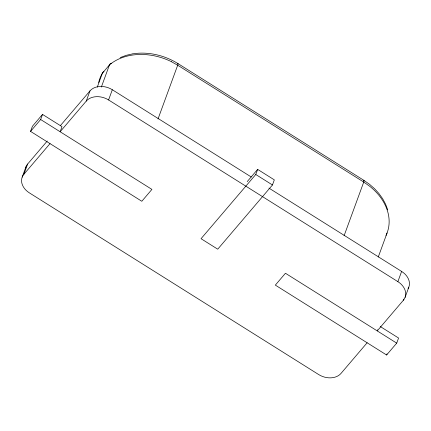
<?xml version="1.0" encoding="UTF-8"?>
<svg xmlns="http://www.w3.org/2000/svg" width="431" height="431" viewBox="0 0 431 431"><rect width="100%" height="100%" fill="white"/><g stroke="black" fill="none" stroke-linecap="round" stroke-linejoin="round"><path stroke-width="0.65" d="M42.524 114.414L40.654 119.522L151.922 189.403L141.815 201.266L30.547 131.385L32.417 126.278L42.524 114.414L61.999 126.644L60.13 131.751L86.248 101.107L89.987 90.893A16.685 12.65 20.1 0 1 112.319 89.74L251.273 177.006M22.191 177.114L25.93 166.894M367.131 342.769L341.013 373.413A16.685 12.65 20.1 0 1 318.681 374.561L29.383 192.878A16.685 12.65 20.1 0 1 23.899 174.259L27.638 164.039L47.259 141.018M97.277 87.143L102.362 73.238L109.458 64.919A6.691 4.062 47.4 0 1 111.446 63.233M101.36 87.04L109.458 64.919M86.248 101.107A16.685 12.65 20.1 0 1 108.58 99.96L112.319 89.74M158.032 118.94L177.696 65.216A6.675 1.04 -59.3 0 0 177.631 63.567M255.772 174.49L257.641 169.383L274.331 179.867L272.462 184.974L217.736 249.183L201.045 238.699L255.772 174.49L272.462 184.974M344.078 235.784L363.737 182.06A6.675 1.315 -56.4 0 0 363.538 180.32M378.273 257.005L387.065 232.988M377.658 329.774L377.244 330.906L403.362 300.267L403.804 299.066M403.362 300.267A16.685 12.65 20.1 0 0 397.878 281.648L401.617 271.428L268.928 188.094M405.07 297.412L408.809 287.191M386.607 354.999L396.714 343.135L285.446 273.259L275.334 285.117L386.607 354.999L387.022 353.862M396.714 343.135L398.583 338.028L380.223 326.499M30.547 131.385L40.654 119.522M60.34 125.674L89.987 90.893M23.899 174.259L50.018 143.615M247.216 181.613L257.641 169.383M120.206 57.582L126.294 55.308L132.403 53.913M132.737 53.843C148.35 51.402 164.583 55.292 177.944 63.567L363.915 180.363L369.561 184.328L374.491 188.643L378.79 193.347L382.642 198.686L385.497 203.976M171.463 61.735L177.696 65.216L363.737 182.06L369.491 186.1A53.816 40.8 20.1 0 1 385.998 235.434M108.58 99.96L397.878 281.648M385.67 204.396L387.722 209.865M98.683 82.526A53.816 40.8 20.1 0 1 102.362 73.238M109.474 64.898A53.816 40.8 20.1 0 1 171.484 61.714M102.357 73.232A6.691 4.294 33.3 0 1 103.903 71.611M25.472 168.483A16.685 12.65 20.1 0 1 27.638 164.039M401.617 271.428A16.685 12.65 20.1 0 1 408.082 288.684"/></g></svg>
